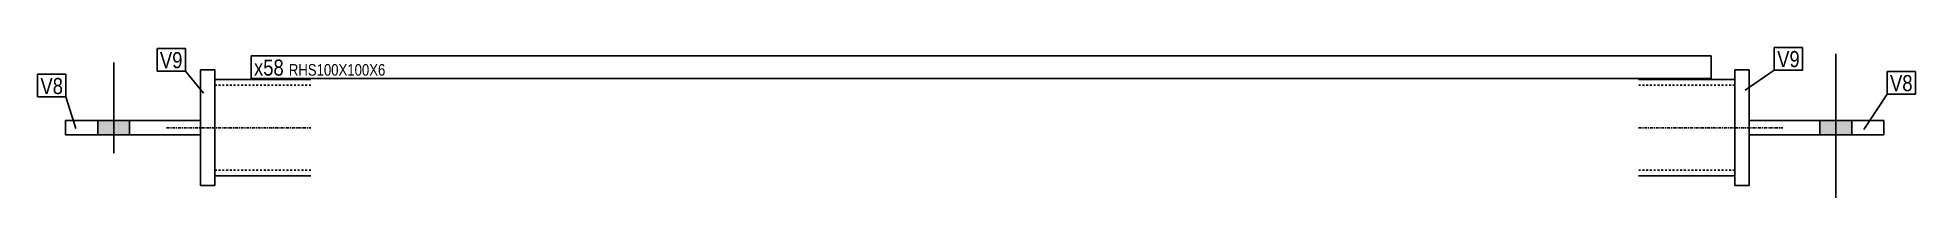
# Model space of a CAD drawing. Header units: millimetres. Extents: x 12 to 9499, y 0 to 381.
# Drawn here: x 7547 to 9499, y 0 to 155 of the extents above.
import ezdxf

# ---------------------------------------------------------------- set-up
doc = ezdxf.new("R2010")
doc.units = ezdxf.units.MM
doc.linetypes.add('DXK_LINE_DOT2', pattern=[3.9198, 1.9599, -1.9599])
doc.linetypes.add('DXK_LINE_DOT3', pattern=[5.9187, 2.979, -0.9799, 0.9799, -0.9799])
doc.layers.add('STÅL', color=7, linetype='Continuous')
doc.layers.add('TEKST', color=7, linetype='Continuous')
doc.styles.add('Arial Narrow', font='ARIALN.TTF', dxfattribs={"height": 0.2})

msp = doc.modelspace()

# ---------------------------------------------------------------- hatches: boundary and pattern name
at = {"layer": 'STÅL', "linetype": 'Continuous'}
for points in [[(7609.6, 64.5), (7642.6, 64.5), (7642.6, 79.5), (7609.6, 79.5)], [(9432.6, 79.5), (9399.6, 79.5), (9399.6, 64.5), (9432.6, 64.5)]]:
    msp.add_hatch(color=96, dxfattribs=at).paths.add_polyline_path(points)

# ---------------------------------------------------------------- linework, layer by layer
at = {"layer": 'STÅL', "color": 96, "linetype": 'Continuous'}
for p, q in [((7626.1, 45.5), (7626.1, 139.5)), ((9416.1, 148.5), (9416.1, -0.5)), ((7609.6, 64.5), (7609.6, 79.5)), ((7642.6, 64.5), (7642.6, 79.5)), ((9399.6, 79.5), (9399.6, 64.5)), ((9432.6, 79.5), (9432.6, 64.5))]:
    msp.add_line(p, q, dxfattribs=at)
at = {"layer": 'STÅL', "color": 2, "linetype": 'Continuous'}
for p, q in [((7716.1, 12), (7716.1, 132)), ((7716.1, 132), (7731.1, 132)), ((7731.1, 12), (7731.1, 132)), ((7831.1, 122), (7731.1, 122)), ((9311.1, 122), (9211.1, 122)), ((9311.1, 132), (9311.1, 12)), ((9326.1, 132), (9311.1, 132)), ((9326.1, 12), (9326.1, 132)), ((7576.1, 64.5), (7576.1, 79.5)), ((7716.1, 79.5), (7576.1, 79.5)), ((9326.1, 79.5), (9466.1, 79.5)), ((9466.1, 79.5), (9466.1, 64.5)), ((7716.1, 64.5), (7576.1, 64.5)), ((9466.1, 64.5), (9326.1, 64.5)), ((7831.1, 22), (7731.1, 22)), ((9311.1, 22), (9211.1, 22)), ((7716.1, 12), (7731.1, 12)), ((9311.1, 12), (9326.1, 12))]:
    msp.add_line(p, q, dxfattribs=at)
at = {"layer": 'STÅL', "color": 7, "linetype": 'DXK_LINE_DOT2'}
for p, q in [((7731.1, 122), (7731.1, 22.9)), ((9311.1, 22), (9311.1, 122)), ((7831.1, 116), (7731.1, 116)), ((9311.1, 116), (9211.1, 116)), ((7716.1, 64.5), (7716.1, 79.5)), ((9326.1, 64.5), (9326.1, 79.5)), ((7831.1, 28), (7731.1, 28)), ((7731.1, 22.9), (7731.1, 22)), ((9311.1, 28), (9211.1, 28))]:
    msp.add_line(p, q, dxfattribs=at)
at = {"layer": 'STÅL', "color": 7, "linetype": 'DXK_LINE_DOT3'}
for p, q in [((7681.1, 72), (7831.1, 72)), ((9211.1, 72), (9361.1, 72))]:
    msp.add_line(p, q, dxfattribs=at)

# ---------------------------------------------------------------- wipeouts: each hides what was drawn before it
at = {"color": 0}
for points in [[(7697.6, 133.6), (7697.6, 151.1), (7674.1, 151.1), (7674.1, 133.6)], [(9378.5, 134.7), (9378.5, 152.2), (9355.1, 152.2), (9355.1, 134.7)], [(7573.4, 106.8), (7573.4, 124.3), (7549.9, 124.3), (7549.9, 106.8)], [(9495.8, 109.8), (9495.8, 127.3), (9472.4, 127.3), (9472.4, 109.8)]]:
    msp.add_wipeout(points, dxfattribs=at).dxf.layer = 'TEKST'

# ---------------------------------------------------------------- next in the draw order: wipeouts: each hides what was drawn before it
for points in [[(7697.6, 133.6), (7697.6, 151.1), (7674.1, 151.1), (7674.1, 133.6)], [(7802.8, 125.9), (7802.8, 143.4), (7771.9, 143.4), (7771.9, 125.9)], [(9378.5, 134.7), (9378.5, 152.2), (9355.1, 152.2), (9355.1, 134.7)], [(7573.4, 106.8), (7573.4, 124.3), (7549.9, 124.3), (7549.9, 106.8)], [(9495.8, 109.8), (9495.8, 127.3), (9472.4, 127.3), (9472.4, 109.8)]]:
    msp.add_wipeout(points, dxfattribs=at).dxf.layer = 'TEKST'

# ---------------------------------------------------------------- next in the draw order: linework, layer by layer
at = {"layer": 'TEKST', "color": 7, "linetype": 'Continuous'}
for p, q in [((7671.1, 154.1), (7700.6, 154.1)), ((7671.1, 130.6), (7671.1, 154.1)), ((7700.6, 130.6), (7700.6, 154.1)), ((9352.1, 155.2), (9381.5, 155.2)), ((9352.1, 131.7), (9352.1, 155.2)), ((9381.5, 131.7), (9381.5, 155.2)), ((7546.9, 127.3), (7576.4, 127.3)), ((7546.9, 103.8), (7546.9, 127.3)), ((7576.4, 103.8), (7576.4, 127.3)), ((7671.1, 130.6), (7700.6, 130.6)), ((7719.4, 107.7), (7700.6, 130.6)), ((9321.9, 111), (9352.1, 131.7)), ((9352.1, 131.7), (9381.5, 131.7)), ((9469.4, 130.3), (9498.8, 130.3)), ((9469.4, 106.8), (9469.4, 130.3)), ((9498.8, 106.8), (9498.8, 130.3)), ((7546.9, 103.8), (7576.4, 103.8)), ((7586.7, 71.1), (7576.4, 103.8)), ((9445.1, 70.1), (9469.4, 106.8)), ((9469.4, 106.8), (9498.8, 106.8))]:
    msp.add_line(p, q, dxfattribs=at)

# ---------------------------------------------------------------- next in the draw order: texts
at = {"layer": 'TEKST', "color": 3, "style": 'Arial Narrow'}
for s, p in [('V9', (7674.1, 133.6)), ('V9', (9355.1, 134.7)), ('V8', (7549.9, 106.8)), ('V8', (9472.4, 109.8))]:
    msp.add_text(s, height=16.7, dxfattribs=at).set_placement(p)

# ---------------------------------------------------------------- next in the draw order: wipeouts: each hides what was drawn before it
at = {"color": 0}
msp.add_wipeout([(7802.8, 125.9), (7802.8, 143.4), (7771.9, 143.4), (7771.9, 125.9)], dxfattribs=at).dxf.layer = 'TEKST'

# ---------------------------------------------------------------- next in the draw order: linework, layer by layer
at = {"layer": 'TEKST', "color": 7, "linetype": 'Continuous'}
for p, q in [((7768.9, 122.9), (7768.9, 146.4)), ((7769.2, 122), (7768.9, 122.9))]:
    msp.add_line(p, q, dxfattribs=at)

# ---------------------------------------------------------------- next in the draw order: wipeouts: each hides what was drawn before it
at = {"color": 0}
msp.add_wipeout([(9283.6, 125.9), (9283.6, 138.4), (7808.1, 138.4), (7808.1, 125.9)], dxfattribs=at).dxf.layer = 'TEKST'

# ---------------------------------------------------------------- next in the draw order: wipeouts: each hides what was drawn before it
msp.add_wipeout([(9283.6, 125.9), (9283.6, 138.4), (7808.1, 138.4), (7808.1, 125.9)], dxfattribs=at).dxf.layer = 'TEKST'

# ---------------------------------------------------------------- next in the draw order: linework, layer by layer
at = {"layer": 'TEKST', "color": 7, "linetype": 'Continuous'}
for p, q in [((7768.9, 146.4), (9286.6, 146.4)), ((9286.6, 122.9), (9286.6, 146.4)), ((7768.9, 122.9), (9286.6, 122.9))]:
    msp.add_line(p, q, dxfattribs=at)

# ---------------------------------------------------------------- next in the draw order: texts
at = {"layer": 'TEKST', "color": 3, "style": 'Arial Narrow'}
for s, height, p in [('x58', 16.7, (7771.9, 125.9)), ('RHS100X100X6', 11.93, (7808.1, 125.9))]:
    msp.add_text(s, height=height, dxfattribs=at).set_placement(p)

doc.saveas('drawing.dxf')
